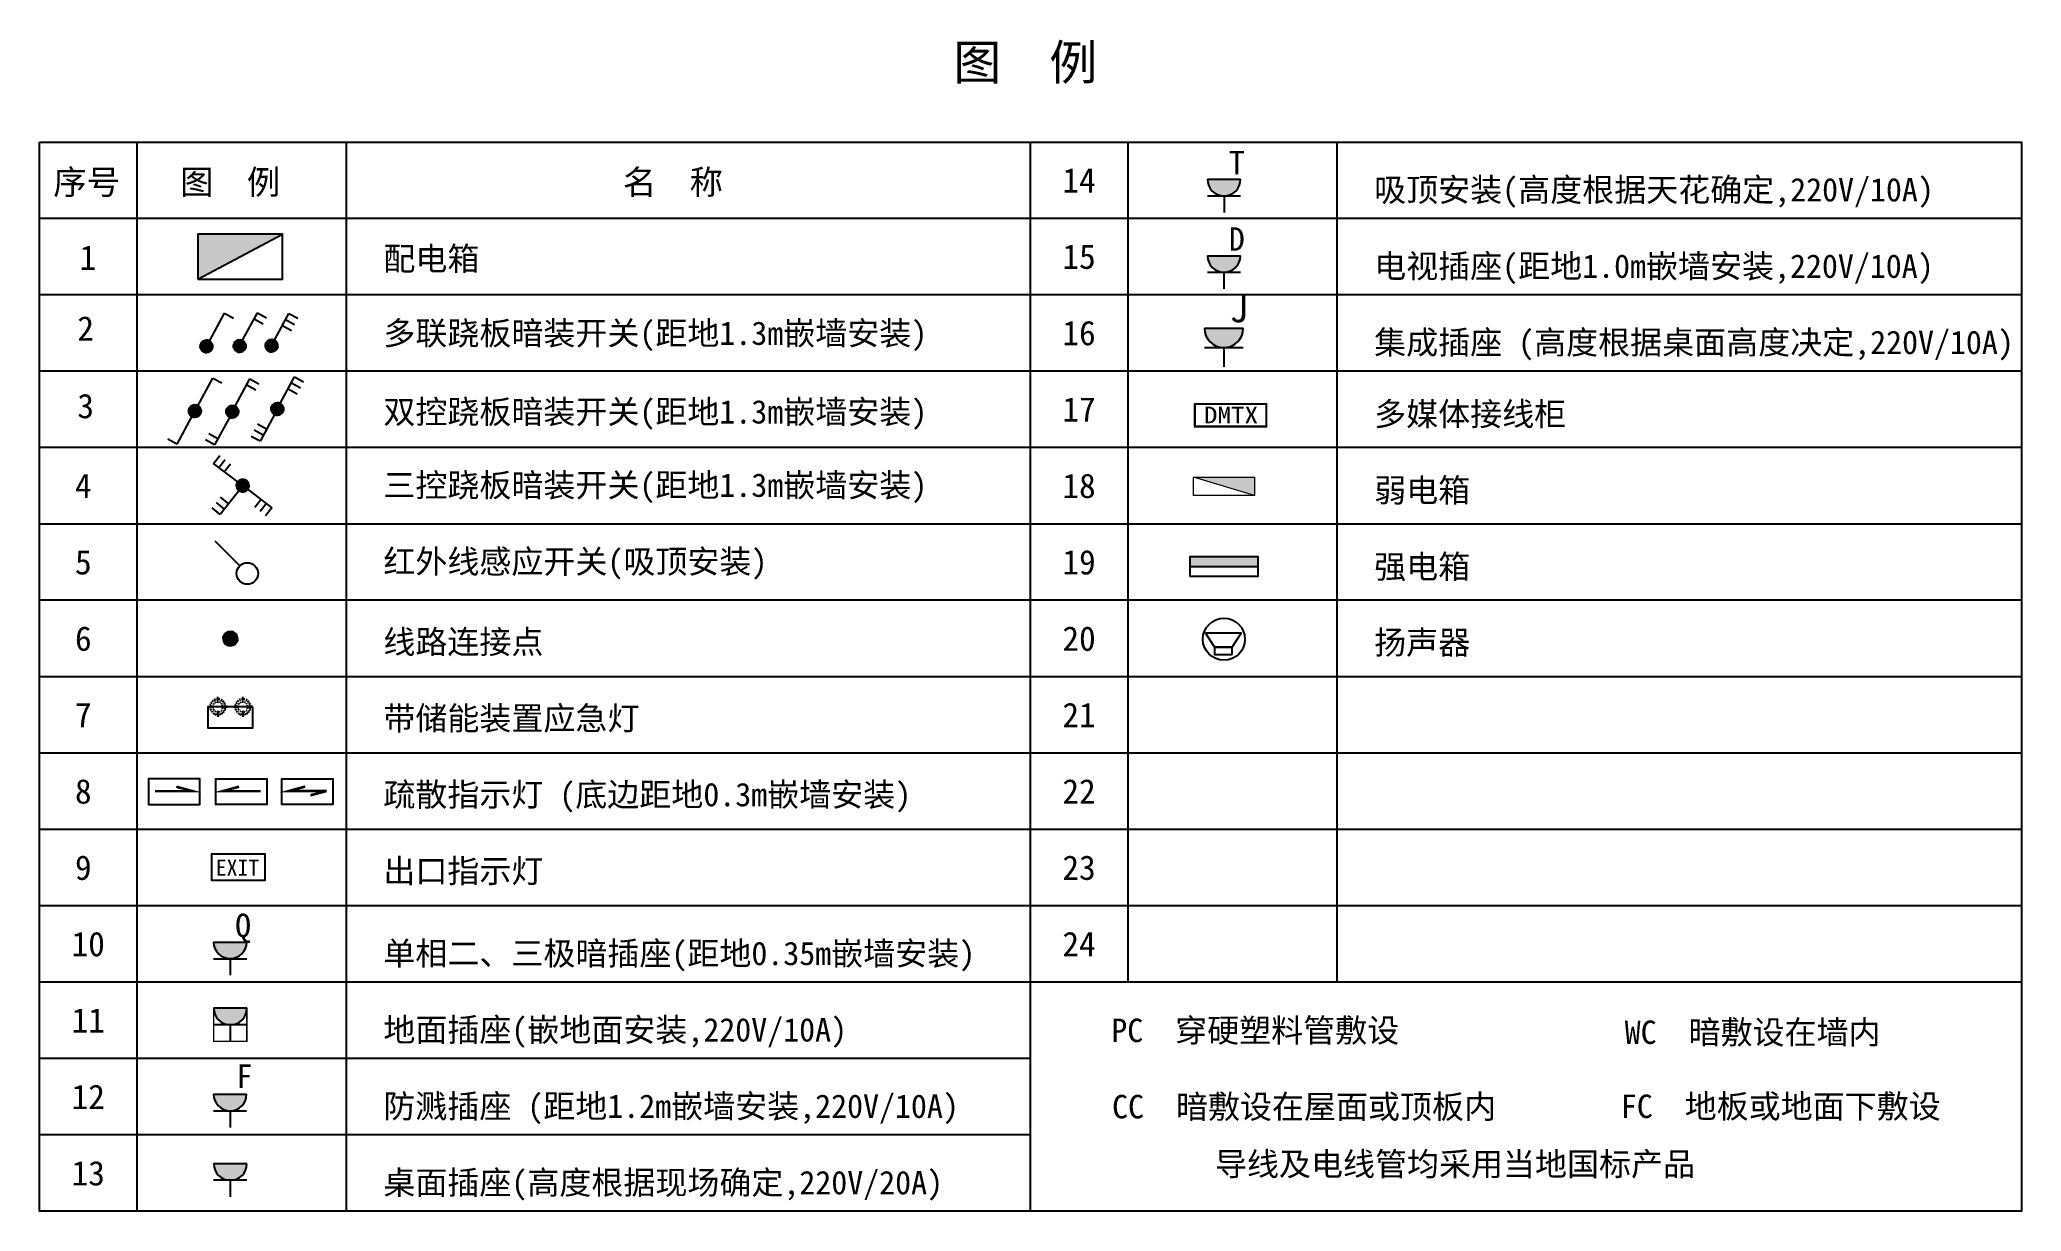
# Model space of a CAD drawing. Header units: millimetres. Extents: x 274 to 444, y 522 to 622.
import ezdxf
from ezdxf.enums import TextEntityAlignment as Align

# ---------------------------------------------------------------- set-up
doc = ezdxf.new("R2010")
doc.units = ezdxf.units.MM
doc.header["$LTSCALE"] = 10
doc.linetypes.add('ACAD_ISO03W100', pattern=[30, 12, -18])
doc.linetypes.add('DASHED2', pattern=[0.375, 0.25, -0.125])
for name, color, linetype in [('-01弱电箱', 22, 'Continuous'), ('-01照明图层', 10, 'Continuous'), ('-02插座图层', 30, 'Continuous'), ('-02照明图层', 10, 'Continuous'), ('-07背景音乐', 10, 'Continuous'), ('-08应急照明', 10, 'Continuous'), ('DAPIN·插座', 2, 'Continuous'), ('IFC-1布局标注及文字', 3, 'Continuous'), ('IFC-插座', 2, 'Continuous'), ('IFC-设备', 1, 'Continuous'), ('SIN·插座', 2, 'Continuous'), ('SIN·设备', 1, 'Continuous'), ('X●02插座回路', 2, 'Continuous')]:
    doc.layers.add(name, color=color, linetype=linetype)
doc.styles.add('_TEL_DIM', font='SIMPLEX', dxfattribs={"width": 0.8, "height": 3.5, "bigfont": 'HZTXT'})
doc.styles.add('B', font='NSimSun.ttf')
doc.styles.add('文字标注', font='simhei.ttf')
doc.styles.add('谢菲', font='SimSun.ttf')

# ---------------------------------------------------------------- blocks, each defined once
blk = doc.blocks.new('A$C37676C69')
at = {"layer": '-02照明图层'}
for p, q in [((63, 65), (222, 224)), ((187, 189), (239, 136)), ((222, 224), (274, 171)), ((-13, 39), (-11, 45)), ((-13, 32), (-13, 39)), ((-13, 39), (31, 39)), ((-13, 32), (-13, 38)), ((-13, 32), (-13, 25)), ((-13, 32), (-13, 25)), ((-13, 25), (-11, 18)), ((-13, 25), (31, 25)), ((-11, 45), (-8, 52)), ((-11, 45), (31, 45)), ((-11, 18), (-8, 11)), ((-11, 18), (31, 18)), ((-8, 52), (-5, 58)), ((-8, 52), (31, 52)), ((-8, 11), (-5, 6)), ((-8, 11), (31, 11)), ((-5, 58), (0, 63)), ((-5, 58), (31, 58)), ((-5, 6), (0, 0)), ((-5, 6), (31, 6)), ((0, 63), (5, 68)), ((0, 63), (31, 63)), ((5, 68), (11, 71)), ((5, 68), (31, 68)), ((11, 71), (18, 74)), ((11, 71), (31, 71)), ((18, 74), (35, 74)), ((51, 71), (31, 71)), ((57, 68), (31, 68)), ((62, 63), (31, 63)), ((67, 58), (31, 58)), ((70, 52), (31, 52)), ((73, 45), (31, 45)), ((75, 39), (31, 39)), ((75, 25), (31, 25)), ((73, 18), (31, 18)), ((70, 11), (31, 11)), ((67, 6), (31, 6)), ((51, 71), (44, 74)), ((57, 68), (51, 71)), ((62, 63), (57, 68)), ((67, 58), (62, 63)), ((67, 6), (62, 0)), ((63, 62), (63, 32)), ((63, 1), (63, 32)), ((70, 52), (67, 58)), ((70, 11), (67, 6)), ((73, 45), (70, 52)), ((73, 18), (70, 11)), ((75, 39), (73, 45)), ((75, 25), (73, 18)), ((75, 32), (75, 39)), ((75, 32), (75, 38)), ((75, 32), (75, 25)), ((75, 32), (75, 25)), ((0, 0), (5, -4)), ((0, 0), (31, 0)), ((5, -4), (11, -8)), ((5, -4), (31, -4)), ((11, -8), (18, -11)), ((11, -8), (31, -8)), ((18, -11), (35, -11)), ((62, 0), (31, 0)), ((57, -4), (31, -4)), ((51, -8), (31, -8)), ((51, -8), (44, -11)), ((57, -4), (51, -8)), ((62, 0), (57, -4))]:
    blk.add_line(p, q, dxfattribs=at)
for start_param, end_param in [(4.712323, 7.853916), (1.57073, 4.712323)]:
    blk.add_ellipse((31, 32), major_axis=(0, 44.3), ratio=1, start_param=start_param, end_param=end_param, dxfattribs=at)
blk.add_point((31, 32), dxfattribs=at)
blk.add_point((31, 32), dxfattribs=at)
blk.add_point((31, 32), dxfattribs=at)
blk.add_point((31, 32), dxfattribs=at)
for points in [[(-13, 39), (-11, 45), (31, 39), (31, 45)], [(-13, 32), (-13, 39), (31, 32), (31, 39)], [(-13, 32), (-13, 25), (31, 32), (31, 25)], [(-13, 25), (-11, 18), (31, 25), (31, 18)], [(-11, 45), (-8, 52), (31, 45), (31, 52)], [(-11, 18), (-8, 11), (31, 18), (31, 11)], [(-8, 52), (-5, 58), (31, 52), (31, 58)], [(-8, 11), (-5, 6), (31, 11), (31, 6)], [(-5, 58), (0, 63), (31, 58), (31, 63)], [(-5, 6), (0, 0), (31, 6), (31, 0)], [(0, 63), (5, 68), (31, 63), (31, 68)], [(5, 68), (11, 71), (31, 68), (31, 71)], [(11, 71), (18, 74), (31, 71), (31, 74)], [(18, 74), (26, 76), (31, 74), (31, 76)], [(44, 74), (36, 76), (31, 74), (31, 76)], [(51, 71), (44, 74), (31, 71), (31, 74)], [(57, 68), (51, 71), (31, 68), (31, 71)], [(62, 63), (57, 68), (31, 63), (31, 68)], [(67, 58), (62, 63), (31, 58), (31, 63)], [(70, 52), (67, 58), (31, 52), (31, 58)], [(73, 45), (70, 52), (31, 45), (31, 52)], [(75, 39), (73, 45), (31, 39), (31, 45)], [(75, 32), (75, 39), (31, 32), (31, 39)], [(75, 32), (75, 25), (31, 32), (31, 25)], [(75, 25), (73, 18), (31, 25), (31, 18)], [(73, 18), (70, 11), (31, 18), (31, 11)], [(70, 11), (67, 6), (31, 11), (31, 6)], [(67, 6), (62, 0), (31, 6), (31, 0)], [(0, 0), (5, -4), (31, 0), (31, -4)], [(5, -4), (11, -8), (31, -4), (31, -8)], [(11, -8), (18, -11), (31, -8), (31, -11)], [(18, -11), (26, -12), (31, -11), (31, -13)], [(62, 0), (57, -4), (31, 0), (31, -4)], [(57, -4), (51, -8), (31, -4), (31, -8)], [(51, -8), (44, -11), (31, -8), (31, -11)], [(44, -11), (36, -12), (31, -11), (31, -13)]]:
    blk.add_solid(points, dxfattribs=at)
blk = doc.blocks.new('A$C1EDD2884')
at = {"layer": '-02照明图层'}
for p, q in [((59, 66), (215, 222)), ((145, 152), (197, 99)), ((180, 187), (232, 134)), ((215, 222), (267, 169)), ((-16, 34), (-15, 41)), ((-16, 34), (-15, 41)), ((-16, 34), (-15, 27)), ((-16, 34), (-15, 27)), ((-15, 41), (-14, 48)), ((-15, 41), (28, 41)), ((-15, 27), (28, 27)), ((-15, 27), (-14, 20)), ((-14, 48), (-11, 54)), ((-14, 48), (28, 48)), ((-14, 20), (28, 20)), ((-14, 20), (-11, 13)), ((-11, 54), (-7, 60)), ((-11, 54), (28, 54)), ((-11, 13), (28, 13)), ((-11, 13), (-7, 8)), ((-7, 60), (-3, 65)), ((-7, 60), (28, 60)), ((-7, 8), (28, 8)), ((-7, 8), (-3, 2)), ((-3, 65), (3, 70)), ((-3, 65), (28, 65)), ((-3, 2), (28, 2)), ((-3, 2), (3, -2)), ((3, 70), (9, 73)), ((3, 70), (28, 70)), ((9, 73), (15, 76)), ((9, 73), (28, 73)), ((15, 76), (33, 76)), ((48, 73), (28, 73)), ((51, 72), (28, 34)), ((54, 70), (28, 70)), ((59, 65), (28, 65)), ((64, 60), (28, 60)), ((68, 54), (28, 54)), ((70, 48), (28, 48)), ((72, 41), (28, 41)), ((72, 27), (28, 27)), ((70, 20), (28, 20)), ((68, 13), (28, 13)), ((64, 8), (28, 8)), ((59, 2), (28, 2)), ((48, 73), (42, 76)), ((54, 70), (48, 73)), ((59, 65), (54, 70)), ((59, 2), (54, -2)), ((64, 60), (59, 65)), ((64, 8), (59, 2)), ((61, 64), (61, 34)), ((61, 4), (61, 34)), ((68, 54), (64, 60)), ((68, 13), (64, 8)), ((70, 48), (68, 54)), ((70, 20), (68, 13)), ((72, 41), (70, 48)), ((72, 27), (70, 20)), ((73, 34), (72, 41)), ((73, 34), (72, 41)), ((73, 34), (72, 27)), ((73, 34), (72, 27)), ((3, -2), (9, -6)), ((3, -2), (28, -2)), ((9, -6), (15, -8)), ((9, -6), (28, -6)), ((15, -8), (33, -8)), ((54, -2), (28, -2)), ((48, -6), (28, -6)), ((48, -6), (42, -8)), ((54, -2), (48, -6))]:
    blk.add_line(p, q, dxfattribs=at)
for start_param, end_param in [(4.712323, 7.853916), (1.57073, 4.712323)]:
    blk.add_ellipse((28, 34), major_axis=(0, 44.3), ratio=1, start_param=start_param, end_param=end_param, dxfattribs=at)
blk.add_point((28, 34), dxfattribs=at)
blk.add_point((28, 34), dxfattribs=at)
blk.add_point((28, 34), dxfattribs=at)
blk.add_point((28, 34), dxfattribs=at)
for points in [[(-16, 34), (-15, 41), (28, 34), (28, 41)], [(-16, 34), (-15, 27), (28, 34), (28, 27)], [(-15, 41), (-14, 48), (28, 41), (28, 48)], [(-15, 27), (-14, 20), (28, 27), (28, 20)], [(-14, 48), (-11, 54), (28, 48), (28, 54)], [(-14, 20), (-11, 13), (28, 20), (28, 13)], [(-11, 54), (-7, 60), (28, 54), (28, 60)], [(-11, 13), (-7, 8), (28, 13), (28, 8)], [(-7, 60), (-3, 65), (28, 60), (28, 65)], [(-7, 8), (-3, 2), (28, 8), (28, 2)], [(-3, 65), (3, 70), (28, 65), (28, 70)], [(-3, 2), (3, -2), (28, 2), (28, -2)], [(3, 70), (9, 73), (28, 70), (28, 73)], [(9, 73), (15, 76), (28, 73), (28, 76)], [(15, 76), (24, 78), (28, 76), (28, 78)], [(42, 76), (33, 78), (28, 76), (28, 78)], [(48, 73), (42, 76), (28, 73), (28, 76)], [(54, 70), (48, 73), (28, 70), (28, 73)], [(59, 65), (54, 70), (28, 65), (28, 70)], [(64, 60), (59, 65), (28, 60), (28, 65)], [(68, 54), (64, 60), (28, 54), (28, 60)], [(70, 48), (68, 54), (28, 48), (28, 54)], [(72, 41), (70, 48), (28, 41), (28, 48)], [(73, 34), (72, 41), (28, 34), (28, 41)], [(73, 34), (72, 27), (28, 34), (28, 27)], [(72, 27), (70, 20), (28, 27), (28, 20)], [(70, 20), (68, 13), (28, 20), (28, 13)], [(68, 13), (64, 8), (28, 13), (28, 8)], [(64, 8), (59, 2), (28, 8), (28, 2)], [(59, 2), (54, -2), (28, 2), (28, -2)], [(3, -2), (9, -6), (28, -2), (28, -6)], [(9, -6), (15, -8), (28, -6), (28, -8)], [(15, -8), (24, -10), (28, -8), (28, -11)], [(54, -2), (48, -6), (28, -2), (28, -6)], [(48, -6), (42, -8), (28, -6), (28, -8)], [(42, -8), (33, -10), (28, -8), (28, -11)]]:
    blk.add_solid(points, dxfattribs=at)
blk = doc.blocks.new('A$C19A923B3')
at = {"layer": '-02照明图层'}
for p, q in [((51, 70), (213, 231)), ((213, 231), (265, 179)), ((-25, 40), (-24, 47)), ((-25, 40), (-24, 47)), ((-25, 40), (-24, 33)), ((-25, 40), (-24, 33)), ((-24, 47), (-22, 53)), ((-24, 47), (20, 47)), ((-24, 33), (20, 33)), ((-24, 33), (-22, 26)), ((-22, 53), (-20, 60)), ((-22, 53), (20, 53)), ((-22, 26), (20, 26)), ((-22, 26), (-20, 19)), ((-20, 60), (-16, 66)), ((-20, 60), (20, 60)), ((-20, 19), (20, 19)), ((-20, 19), (-16, 14)), ((-16, 66), (-11, 71)), ((-16, 66), (20, 66)), ((-16, 14), (20, 14)), ((-16, 14), (-11, 8)), ((-11, 71), (-6, 76)), ((-11, 71), (20, 71)), ((-11, 8), (20, 8)), ((-11, 8), (-6, 4)), ((-6, 76), (0, 79)), ((-6, 76), (20, 76)), ((-6, 4), (20, 4)), ((-6, 4), (0, 0)), ((0, 79), (7, 82)), ((0, 79), (20, 79)), ((0, 0), (20, 0)), ((0, 0), (7, -3)), ((7, 82), (24, 82)), ((40, 79), (20, 79)), ((42, 78), (20, 40)), ((46, 76), (20, 76)), ((51, 71), (20, 71)), ((56, 66), (20, 66)), ((59, 60), (20, 60)), ((62, 53), (20, 53)), ((63, 47), (20, 47)), ((63, 33), (20, 33)), ((62, 26), (20, 26)), ((59, 19), (20, 19)), ((56, 14), (20, 14)), ((51, 8), (20, 8)), ((46, 4), (20, 4)), ((40, 0), (20, 0)), ((40, 79), (33, 82)), ((40, 0), (33, -3)), ((46, 76), (40, 79)), ((46, 4), (40, 0)), ((51, 71), (46, 76)), ((51, 8), (46, 4)), ((56, 66), (51, 71)), ((56, 14), (51, 8)), ((52, 70), (52, 40)), ((52, 9), (52, 40)), ((59, 60), (56, 66)), ((59, 19), (56, 14)), ((62, 53), (59, 60)), ((62, 26), (59, 19)), ((63, 47), (62, 53)), ((63, 33), (62, 26)), ((64, 40), (63, 47)), ((64, 40), (63, 47)), ((64, 40), (63, 33)), ((64, 40), (63, 33)), ((7, -3), (24, -3))]:
    blk.add_line(p, q, dxfattribs=at)
for start_param, end_param in [(4.712323, 7.853916), (1.57073, 4.712323)]:
    blk.add_ellipse((20, 40), major_axis=(0, 44.3), ratio=1, start_param=start_param, end_param=end_param, dxfattribs=at)
blk.add_point((20, 40), dxfattribs=at)
blk.add_point((20, 40), dxfattribs=at)
blk.add_point((20, 40), dxfattribs=at)
blk.add_point((20, 40), dxfattribs=at)
for points in [[(-25, 40), (-24, 47), (20, 40), (20, 47)], [(-25, 40), (-24, 33), (20, 40), (20, 33)], [(-24, 47), (-22, 53), (20, 47), (20, 53)], [(-24, 33), (-22, 26), (20, 33), (20, 26)], [(-22, 53), (-20, 60), (20, 53), (20, 60)], [(-22, 26), (-20, 19), (20, 26), (20, 19)], [(-20, 60), (-16, 66), (20, 60), (20, 66)], [(-20, 19), (-16, 14), (20, 19), (20, 14)], [(-16, 66), (-11, 71), (20, 66), (20, 71)], [(-16, 14), (-11, 8), (20, 14), (20, 8)], [(-11, 71), (-6, 76), (20, 71), (20, 76)], [(-11, 8), (-6, 4), (20, 8), (20, 4)], [(-6, 76), (0, 79), (20, 76), (20, 79)], [(-6, 4), (0, 0), (20, 4), (20, 0)], [(0, 79), (7, 82), (20, 79), (20, 82)], [(0, 0), (7, -3), (20, 0), (20, -3)], [(7, 82), (15, 84), (20, 82), (20, 84)], [(33, 82), (25, 84), (20, 82), (20, 84)], [(40, 79), (33, 82), (20, 79), (20, 82)], [(46, 76), (40, 79), (20, 76), (20, 79)], [(51, 71), (46, 76), (20, 71), (20, 76)], [(56, 66), (51, 71), (20, 66), (20, 71)], [(59, 60), (56, 66), (20, 60), (20, 66)], [(62, 53), (59, 60), (20, 53), (20, 60)], [(63, 47), (62, 53), (20, 47), (20, 53)], [(64, 40), (63, 47), (20, 40), (20, 47)], [(64, 40), (63, 33), (20, 40), (20, 33)], [(63, 33), (62, 26), (20, 33), (20, 26)], [(62, 26), (59, 19), (20, 26), (20, 19)], [(59, 19), (56, 14), (20, 19), (20, 14)], [(56, 14), (51, 8), (20, 14), (20, 8)], [(51, 8), (46, 4), (20, 8), (20, 4)], [(46, 4), (40, 0), (20, 4), (20, 0)], [(40, 0), (33, -3), (20, 0), (20, -3)], [(7, -3), (15, -4), (20, -3), (20, -5)], [(33, -3), (25, -4), (20, -3), (20, -5)]]:
    blk.add_solid(points, dxfattribs=at)
blk = doc.blocks.new('ljd')
at = {"layer": '-01照明图层'}
for p, q in [((-31.3, 0), (-30.9, 5)), ((-31.3, 0), (-30.9, 4.9)), ((-31.3, 0), (-30.9, -5)), ((-31.3, 0), (-30.9, -4.9)), ((-30.9, 5), (-29.8, 9.7)), ((-30.9, 5), (0, 5)), ((-29.8, 9.7), (-27.8, 14.4)), ((-29.8, 9.7), (0, 9.7)), ((-27.8, 14.4), (-25.4, 18.4)), ((-27.8, 14.4), (0, 14.4)), ((-25.4, 18.4), (-21.9, 22.3)), ((-25.4, 18.4), (0, 18.4)), ((-21.9, 22.3), (-18.2, 25.4)), ((-21.9, 22.3), (0, 22.3)), ((-18.2, 25.4), (-14, 28)), ((-18.2, 25.4), (0, 25.4)), ((-14, 28), (-9.3, 29.9)), ((-14, 28), (0, 28)), ((-9.3, 29.9), (3.1, 29.9)), ((14, 28), (0, 28)), ((15.8, 27.3), (0, 0)), ((18.2, 25.4), (0, 25.4)), ((21.9, 22.3), (0, 22.3)), ((25.4, 18.4), (0, 18.4)), ((27.8, 14.4), (0, 14.4)), ((29.8, 9.7), (0, 9.7)), ((30.9, 5), (0, 5)), ((14, 28), (9.3, 29.9)), ((18.2, 25.4), (14, 28)), ((21.9, 22.3), (18.2, 25.4)), ((25.4, 18.4), (21.9, 22.3)), ((22.9, 21.3), (22.9, 0)), ((22.9, -21.3), (22.9, 0)), ((27.8, 14.4), (25.4, 18.4)), ((29.8, 9.7), (27.8, 14.4)), ((30.9, 5), (29.8, 9.7)), ((31.3, 0), (30.9, 5)), ((31.3, 0), (30.9, 4.9)), ((31.3, 0), (30.9, -4.9)), ((31.3, 0), (30.9, -5)), ((-30.9, -5), (0, -5)), ((-30.9, -5), (-29.8, -9.7)), ((-29.8, -9.7), (0, -9.7)), ((-29.8, -9.7), (-27.8, -14.4)), ((-27.8, -14.4), (0, -14.4)), ((-27.8, -14.4), (-25.4, -18.4)), ((-25.4, -18.4), (0, -18.4)), ((-25.4, -18.4), (-21.9, -22.3)), ((-21.9, -22.3), (0, -22.3)), ((-21.9, -22.3), (-18.2, -25.4)), ((-18.2, -25.4), (0, -25.4)), ((-18.2, -25.4), (-14, -28)), ((-14, -28), (0, -28)), ((-14, -28), (-9.3, -29.9)), ((-9.3, -29.9), (3.1, -29.9)), ((30.9, -5), (0, -5)), ((29.8, -9.7), (0, -9.7)), ((27.8, -14.4), (0, -14.4)), ((25.4, -18.4), (0, -18.4)), ((21.9, -22.3), (0, -22.3)), ((18.2, -25.4), (0, -25.4)), ((14, -28), (0, -28)), ((14, -28), (9.3, -29.9)), ((18.2, -25.4), (14, -28)), ((21.9, -22.3), (18.2, -25.4)), ((25.4, -18.4), (21.9, -22.3)), ((27.8, -14.4), (25.4, -18.4)), ((29.8, -9.7), (27.8, -14.4)), ((30.9, -5), (29.8, -9.7))]:
    blk.add_line(p, q, dxfattribs=at)
for start, end in [(0, 180), (180, 0)]:
    blk.add_arc((0, 0), 31.3, start, end, dxfattribs=at)
blk.add_point((0, 0), dxfattribs=at)
blk.add_point((0, 0), dxfattribs=at)
blk.add_point((0, 0), dxfattribs=at)
blk.add_point((0, 0), dxfattribs=at)
for points in [[(-31.3, 0), (-30.9, 5), (0, 0), (0, 5)], [(-31.3, 0), (-30.9, -5), (0, 0), (0, -5)], [(-30.9, 5), (-29.8, 9.7), (0, 5), (0, 9.7)], [(-29.8, 9.7), (-27.8, 14.4), (0, 9.7), (0, 14.4)], [(-27.8, 14.4), (-25.4, 18.4), (0, 14.4), (0, 18.4)], [(-25.4, 18.4), (-21.9, 22.3), (0, 18.4), (0, 22.3)], [(-21.9, 22.3), (-18.2, 25.4), (0, 22.3), (0, 25.4)], [(-18.2, 25.4), (-14, 28), (0, 25.4), (0, 28)], [(-14, 28), (-9.3, 29.9), (0, 28), (0, 29.9)], [(-9.3, 29.9), (-3.4, 31.2), (0, 29.9), (0, 31.3)], [(9.3, 29.9), (3.4, 31.2), (0, 29.9), (0, 31.3)], [(14, 28), (9.3, 29.9), (0, 28), (0, 29.9)], [(18.2, 25.4), (14, 28), (0, 25.4), (0, 28)], [(21.9, 22.3), (18.2, 25.4), (0, 22.3), (0, 25.4)], [(25.4, 18.4), (21.9, 22.3), (0, 18.4), (0, 22.3)], [(27.8, 14.4), (25.4, 18.4), (0, 14.4), (0, 18.4)], [(29.8, 9.7), (27.8, 14.4), (0, 9.7), (0, 14.4)], [(30.9, 5), (29.8, 9.7), (0, 5), (0, 9.7)], [(31.3, 0), (30.9, 5), (0, 0), (0, 5)], [(31.3, 0), (30.9, -5), (0, 0), (0, -5)], [(-30.9, -5), (-29.8, -9.7), (0, -5), (0, -9.7)], [(-29.8, -9.7), (-27.8, -14.4), (0, -9.7), (0, -14.4)], [(-27.8, -14.4), (-25.4, -18.4), (0, -14.4), (0, -18.4)], [(-25.4, -18.4), (-21.9, -22.3), (0, -18.4), (0, -22.3)], [(-21.9, -22.3), (-18.2, -25.4), (0, -22.3), (0, -25.4)], [(-18.2, -25.4), (-14, -28), (0, -25.4), (0, -28)], [(-14, -28), (-9.3, -29.9), (0, -28), (0, -29.9)], [(-9.3, -29.9), (-3.4, -31.2), (0, -29.9), (0, -31.3)], [(30.9, -5), (29.8, -9.7), (0, -5), (0, -9.7)], [(29.8, -9.7), (27.8, -14.4), (0, -9.7), (0, -14.4)], [(27.8, -14.4), (25.4, -18.4), (0, -14.4), (0, -18.4)], [(25.4, -18.4), (21.9, -22.3), (0, -18.4), (0, -22.3)], [(21.9, -22.3), (18.2, -25.4), (0, -22.3), (0, -25.4)], [(18.2, -25.4), (14, -28), (0, -25.4), (0, -28)], [(14, -28), (9.3, -29.9), (0, -28), (0, -29.9)], [(9.3, -29.9), (3.4, -31.2), (0, -29.9), (0, -31.3)]]:
    blk.add_solid(points, dxfattribs=at)
blk = doc.blocks.new('A$C437E55B1')
at = {"layer": '-02照明图层', "xscale": 0.0125016959582928, "yscale": 0.0125016959582928, "zscale": 0.0125016959582928}
for p, rotation in [((1.35, 2.11), 16.55275749320981), ((1.54, 3.2), 196.5527574932098)]:
    blk.add_blockref('A$C19A923B3', p, dxfattribs=dict(at, rotation=rotation))
blk = doc.blocks.new('A$C43412108')
at = {"layer": '-02照明图层', "xscale": 0.0125016959582928, "yscale": 0.0125016959582928, "zscale": 0.0125016959582928}
for p, rotation in [((1.18, 2.2), 16.55275749320981), ((1.7, 3.18), 196.5527574932098)]:
    blk.add_blockref('A$C37676C69', p, dxfattribs=dict(at, rotation=rotation))
blk = doc.blocks.new('A$C1B7B1B3C')
at = {"layer": '-02照明图层', "xscale": 0.0125016959582928, "yscale": 0.0125016959582928, "zscale": 0.0125016959582928}
for p, rotation in [((1.36, 2.43), 16.55275749320981), ((1.8, 3.44), 196.5527574932098)]:
    blk.add_blockref('A$C1EDD2884', p, dxfattribs=dict(at, rotation=rotation))
blk = doc.blocks.new('A$C0F5E56B6')
at = {"layer": '-01照明图层', "xscale": 0.0125016959602303, "yscale": 0.0125016959602303, "zscale": 0.0125016959602303, "rotation": 186.6869287376677}
blk.add_blockref('A$C1EDD2884', (2.36, 3.09), dxfattribs=at)
at = {"layer": '-02插座图层', "rotation": 261.0544689516979}
blk.add_blockref('A$C1B7B1B3C', (-0.6, 4.64), dxfattribs=at)
blk = doc.blocks.new('X1')
at = {"layer": '-08应急照明', "linetype": 'Continuous', "const_width": 30}
blk.add_lwpolyline([(-517.669, -17.669), (-517.669, 482.331), (482.331, 482.331), (482.331, -17.669)], close=True, dxfattribs=at)
at = {"layer": '-08应急照明'}
blk.add_lwpolyline([(-517.669, 482.331), (482.331, 482.331), (482.331, -17.669), (-517.669, -17.669)], close=True, dxfattribs=at)
blk = doc.blocks.new('GB1')
at = {"layer": '-07背景音乐', "color": 251}
for points in [[(1263.12, -297.38), (1263.59, -296.63), (1261.7, -296.63), (1262.18, -297.38)], [(1263.12, -297.76), (1263.12, -297.38), (1262.18, -297.38), (1262.18, -297.76)]]:
    blk.add_lwpolyline(points, close=True, dxfattribs=at)
at = {"layer": '-07背景音乐', "color": 47}
blk.add_circle((1262.68, -296.95), 1.12, dxfattribs=at)
blk = doc.blocks.new('A$C5BAA2947')
at = {"layer": '-01弱电箱', "const_width": 0.2}
blk.add_lwpolyline([(-2.96, 0), (4.79, 0), (4.79, 2.49), (-2.96, 2.49)], close=True, dxfattribs=at)
at = {"layer": '-01弱电箱'}
blk.add_lwpolyline([(-2.96, 2.49), (4.79, 2.49), (4.79, 0), (-2.96, 0)], close=True, dxfattribs=at)
at = {"layer": '-01弱电箱', "color": 50, "style": '文字标注', "width": 1.2}
blk.add_text('DMTX', height=1.8, dxfattribs=at).set_placement((-1.98, 0.37))
blk = doc.blocks.new('$equip_U$00000326(USER-100F3E7802)')
blk.add_line((0.147, 0.356), (0.625, 0.833))
blk.add_circle((0, 0.208), 0.208)
at = {"color": 7, "style": '_TEL_DIM', "flags": 1}
blk.add_attdef('A', text='', height=0.00002, dxfattribs=at).set_placement((0, 0), align=Align.MIDDLE_CENTER)
blk = doc.blocks.new('A$C0EE1748B')
at = {"layer": 'X●02插座回路', "linetype": 'Continuous'}
blk.add_hatch(color=41, dxfattribs=at).paths.add_polyline_path([(1.77, 1.77, -1), (0, 1.77)])
at = {"layer": 'X●02插座回路', "color": 41, "linetype": 'Continuous'}
for p, q in [((1.77, 1.77, -280.17), (0, 1.77, -280.17)), ((1.77, 0.89, -280.17), (0, 0.89, -280.17)), ((0.89, 0.89, -280.17), (0.89, 0, -280.17))]:
    blk.add_line(p, q, dxfattribs=at)
blk.add_arc((0.89, 1.77, -280.17), 0.886, 180, 0, dxfattribs=at)
blk = doc.blocks.new('A$C1AF007FA')
at = {"layer": 'DAPIN·插座', "linetype": 'Continuous'}
blk.add_hatch(color=41, dxfattribs=at).paths.add_polyline_path([(0, 1.77, 1), (1.77, 1.77)])
at = {"layer": 'DAPIN·插座', "color": 41, "linetype": 'Continuous'}
for p, q in [((0, 1.77, -280.17), (1.77, 1.77, -280.17)), ((0, 0.89, -280.17), (1.77, 0.89, -280.17)), ((0.89, 0.89, -280.17), (0.89, 0, -280.17))]:
    blk.add_line(p, q, dxfattribs=at)
blk.add_arc((0.89, 1.77, -280.17), 0.886, 180, 0, dxfattribs=at)
at = {"layer": 'DAPIN·插座', "color": 41, "linetype": 'ByBlock', "insert": (2, 3.29, -273.97), "char_height": 1.25, "width": 8.0429, "attachment_point": 3, "style": '谢菲'}
blk.add_mtext('T', dxfattribs=at)
blk = doc.blocks.new('A$C422D21B4')
at = {"layer": 'SIN·插座', "linetype": 'Continuous'}
blk.add_hatch(color=41, dxfattribs=at).paths.add_polyline_path([(0, 213, 1), (213, 213)])
at = {"layer": 'SIN·插座', "color": 41, "linetype": 'Continuous'}
for p, q in [((0, 213, -33621), (213, 213, -33621)), ((0, 106, -33621), (213, 106, -33621)), ((106, 106, -33621), (106, 0, -33621))]:
    blk.add_line(p, q, dxfattribs=at)
blk.add_arc((106, 213, -33621), 106, 180, 0, dxfattribs=at)
at = {"layer": 'SIN·插座', "color": 41, "linetype": 'ByBlock', "insert": (240, 395, -32877), "char_height": 150, "width": 965.15, "attachment_point": 3, "style": '谢菲'}
blk.add_mtext('Q', dxfattribs=at)
blk = doc.blocks.new('c ngf')
at = {"layer": 'X●02插座回路', "const_width": 10, "elevation": -32877}
blk.add_lwpolyline([(238109, 346385), (238322, 346385), (238322, 346597), (238109, 346597)], close=True, dxfattribs=at)
at = {"layer": 'X●02插座回路', "xscale": 120, "yscale": 120, "zscale": 120}
blk.add_blockref('A$C0EE1748B', (238109, 346385), dxfattribs=at)
blk = doc.blocks.new('srgsererh')
at = {"layer": 'SIN·设备', "ltscale": 500}
blk.add_hatch(color=1, dxfattribs=at).paths.add_polyline_path([(213331, 453996), (213331, 453896), (214031, 453896), (214031, 453996)])
at = {"layer": 'SIN·设备'}
blk.add_line((213331, 453896), (214031, 453896), dxfattribs=at)
at = {"layer": 'SIN·设备', "color": 1, "ltscale": 500}
blk.add_lwpolyline([(213331, 453796), (214031, 453796), (214031, 453996), (213331, 453996)], close=True, dxfattribs=at)
blk = doc.blocks.new('A$C47EA44C2')
at = {"layer": 'SIN·设备', "lineweight": 15, "ltscale": 500}
blk.add_hatch(color=256, dxfattribs=at).paths.add_polyline_path([(0, 150), (500, 0), (500, 150)])
blk.add_line((500, 0), (0, 150), dxfattribs=at)
blk.add_lwpolyline([(500, 150), (500, 0), (0, 0), (0, 150)], close=True, dxfattribs=at)
blk = doc.blocks.new('筒灯')
at = {"layer": 'SIN·设备', "color": 2, "ltscale": 10}
for p, q in [((0, 0.39), (0, 0.95)), ((0.39, 0), (0.95, 0)), ((-0.39, 0), (-0.95, 0)), ((0, -0.39), (0, -0.95))]:
    blk.add_line(p, q, dxfattribs=at)
at = {"layer": 'SIN·设备', "color": 2, "linetype": 'DASHED2', "ltscale": 0.03}
for radius in [0.75, 0.703, 0.479]:
    blk.add_circle((0, 0), radius, dxfattribs=at)
blk = doc.blocks.new('A$C4ED03984')
at = {"layer": 'SIN·设备', "color": 2}
blk.add_lwpolyline([(4.78, 2.21), (0, 2.21), (0, 0), (4.78, 0)], close=True, dxfattribs=at)
at = {"layer": 'SIN·设备', "color": 2, "extrusion": (0, 0, -1), "xscale": 1.117873439175931, "yscale": 1.117873439175931, "zscale": -1.117873439175931}
for p in [(-1.06, 2.21), (-3.72, 2.21)]:
    blk.add_blockref('筒灯', p, dxfattribs=at)

msp = doc.modelspace()

# ---------------------------------------------------------------- hatches: boundary and pattern name
at = {"layer": 'IFC-1布局标注及文字'}
msp.add_hatch(color=8, dxfattribs=at).paths.add_polyline_path([(288, 605.49), (288, 601.64), (295.26, 605.49)])
at = {"layer": 'IFC-1布局标注及文字', "linetype": 'Continuous'}
for points in [[(374.3, 597.44, 1), (377.63, 597.44)], [(289.34, 531.76, 1), (292.18, 531.76)]]:
    msp.add_hatch(color=8, dxfattribs=at).paths.add_polyline_path(points)
at = {"layer": 'IFC-插座', "linetype": 'Continuous'}
msp.add_hatch(color=41, dxfattribs=at).paths.add_polyline_path([(374.55, 603.65, 1), (377.39, 603.65)])

# ---------------------------------------------------------------- linework, layer by layer
at = {"layer": 'IFC-1布局标注及文字', "color": 8}
for p, q in [((282.77, 613.39), (282.77, 521.71)), ((300.71, 613.39), (300.71, 521.71)), ((359.38, 521.71), (359.38, 613.39)), ((367.73, 613.39), (367.73, 541.35)), ((385.66, 613.39), (385.66, 541.35)), ((359.38, 606.84), (274.43, 606.84)), ((359.38, 606.84), (274.43, 606.84)), ((444.34, 606.84), (359.38, 606.84)), ((359.38, 600.29), (274.43, 600.29)), ((444.34, 600.29), (359.38, 600.29)), ((359.38, 593.74), (274.43, 593.74)), ((444.34, 593.74), (359.38, 593.74)), ((359.38, 587.19), (274.43, 587.19)), ((444.34, 587.19), (359.38, 587.19)), ((359.38, 580.64), (274.43, 580.64)), ((444.34, 580.64), (359.38, 580.64)), ((359.38, 574.1), (274.43, 574.1)), ((444.34, 574.1), (359.38, 574.1)), ((359.38, 567.55), (274.43, 567.55)), ((359.38, 567.55), (274.43, 567.55)), ((444.34, 567.55), (359.38, 567.55)), ((359.38, 561), (274.43, 561)), ((444.34, 561), (359.38, 561)), ((359.38, 554.45), (274.43, 554.45)), ((444.34, 554.45), (359.38, 554.45)), ((359.38, 547.9), (274.43, 547.9)), ((444.34, 547.9), (359.38, 547.9)), ((359.38, 541.35), (274.43, 541.35)), ((444.34, 541.35), (359.38, 541.35)), ((359.38, 534.8), (274.43, 534.8)), ((359.38, 528.26), (274.43, 528.26))]:
    msp.add_line(p, q, dxfattribs=at)
at = {"layer": 'IFC-1布局标注及文字', "color": 8, "linetype": 'Continuous'}
for p, q in [((374.3, 597.44, -19.43), (377.63, 597.44, -19.43)), ((374.3, 595.77, -19.43), (377.63, 595.77, -19.43)), ((375.96, 595.77, -19.43), (375.96, 594.11, -19.43)), ((289.34, 531.76, -9.95), (292.18, 531.76, -9.95)), ((289.34, 530.33, -9.95), (292.18, 530.33, -9.95)), ((290.76, 530.33, -9.95), (290.76, 528.91, -9.95))]:
    msp.add_line(p, q, dxfattribs=at)
at = {"layer": 'IFC-1布局标注及文字', "color": 8}
for points in [[(274.43, 613.39), (444.34, 613.39), (444.34, 521.71), (274.43, 521.71), (274.43, 613.39)], [(288, 601.64), (295.26, 605.49)]]:
    msp.add_lwpolyline(points, dxfattribs=at)
msp.add_lwpolyline([(288, 601.64), (295.26, 601.64), (295.26, 605.49), (288, 605.49)], close=True, dxfattribs=at)
at = {"layer": 'IFC-1布局标注及文字', "color": 8, "const_width": 0.219}
for points in [[(284.31, 557.74), (287.53, 557.74), (286.15, 558.12)], [(293.37, 557.74), (290.14, 557.74), (291.53, 558.12)], [(299.04, 557.75), (295.81, 557.75), (297.19, 558.13)], [(299.04, 557.75), (297.65, 557.38)]]:
    msp.add_lwpolyline(points, dxfattribs=at)
at = {"layer": 'IFC-1布局标注及文字', "color": 8, "linetype": 'Continuous'}
for centre, radius in [((375.96, 597.44, -19.43), 1.67), ((290.76, 531.76, -9.95), 1.42)]:
    msp.add_arc(centre, radius, 180, 0, dxfattribs=at)
at = {"layer": 'IFC-插座', "color": 41, "linetype": 'Continuous'}
for p, q in [((374.55, 603.65, -9.95), (377.39, 603.65, -9.95)), ((374.55, 602.23, -9.95), (377.39, 602.23, -9.95)), ((375.97, 602.23, -9.95), (375.97, 600.81, -9.95))]:
    msp.add_line(p, q, dxfattribs=at)
msp.add_arc((375.97, 603.65, -9.95), 1.42, 180, 0, dxfattribs=at)

# ---------------------------------------------------------------- block references
at = {"layer": 'IFC-1布局标注及文字', "color": 8}
for name, p, xscale, yscale, zscale in [('A$C1AF007FA', (374.55, 607.36, 439.47), 1.60408966926281, 1.60408966926281, 1.60408966926281), ('A$C437E55B1', (286.37, 587.81), 0.9484439899242899, 0.9484439899242899, 0.9484439899242899), ('A$C43412108', (289.58, 587.72), 0.9484439899242899, 0.9484439899242899, 0.9484439899242899), ('A$C1B7B1B3C', (293.31, 587.72), 0.9484439899242899, 0.9484439899242899, 0.9484439899242899), ('A$C5BAA2947', (375.82, 588.99), 0.7886455479837308, 0.7886455479837308, 0.7886455479837308), ('A$C0F5E56B6', (289.89, 581.45), 0.9484439899242899, 0.9484439899242899, 0.9484439899242899), ('ljd', (290.78, 570.82), 0.01976193066132511, 0.01976193066132511, 0.01976193066132511), ('GB1', (-1656.29, 1048.7), 1.609480710168606, 1.609480710168606, 1.609480710168606), ('X1', (291.55, 550.17), 0.004564764011710557, 0.004564764011710557, 0.004564764011710557), ('A$C422D21B4', (289.35, 541.95, 439.47), 0.01336741391052341, 0.01336741391052341, 0.01336741391052341), ('c ngf', (-2893.55, -4093.99, 439.47), 0.01336741391052341, 0.01336741391052341, 0.01336741391052341), ('A$C0EE1748B', (289.35, 522.95, 439.47), 1.60408966926281, 1.60408966926281, 1.60408966926281)]:
    msp.add_blockref(name, p, dxfattribs=dict(at, xscale=xscale, yscale=yscale, zscale=zscale))
for name, p, xscale, yscale, zscale, rotation in [('A$C19A923B3', (288.64, 595.36), 0.01185715839402343, 0.01185715839402343, 0.01185715839402343, 16.6882689857868), ('A$C37676C69', (291.34, 595.44), 0.01185715839402343, 0.01185715839402343, 0.01185715839402343, 16.6882689857868), ('A$C1EDD2884', (294.11, 595.45), 0.01185715839402343, 0.01185715839402343, 0.01185715839402343, 16.6882689857868), ('$equip_U$00000326(USER-100F3E7802)', (293.16, 576.4), 4.430888954729426, 4.430888954729426, 4.430888954729426, 90), ('X1', (286.04, 558.71), -0.00438217345145062, 0.00438217342711023, 0.00438217344477746, 180), ('X1', (291.64, 558.71), 0.00438217345145062, 0.00438217345145062, 0.00438217345145062, 180), ('X1', (297.31, 558.72), 0.00438217345145062, 0.00438217345145062, 0.00438217345145062, 180)]:
    msp.add_blockref(name, p, dxfattribs=dict(at, xscale=xscale, yscale=yscale, zscale=zscale, rotation=rotation))
at = {"layer": 'IFC-1布局标注及文字', "color": 8, "lineweight": 15, "ltscale": 500}
for name, p, xscale, yscale, zscale in [('A$C47EA44C2', (373.36, 583.09), 0.01044329211972403, 0.01044329211972403, 0.01044329211972403), ('srgsererh', (-1409.26, -3215.13), 0.008354633695779181, 0.008354633695779181, 0.008354633695779181)]:
    msp.add_blockref(name, p, dxfattribs=dict(at, xscale=xscale, yscale=yscale, zscale=zscale))
at = {"layer": 'IFC-设备', "color": 5, "linetype": 'ACAD_ISO03W100', "ltscale": 100.1, "xscale": 0.8069729302194308, "yscale": 0.8069729302194308, "zscale": 0.8069729302194308}
msp.add_blockref('A$C4ED03984', (288.85, 563.18), dxfattribs=at)

# ---------------------------------------------------------------- texts
at = {"layer": 'IFC-1布局标注及文字', "color": 8}
for s, height, style, p in [('图  例', 3.018, 'B', (352.77, 618.72)), ('序号', 2.099, '文字标注', (275.6, 608.91)), ('图  例', 2.099, '文字标注', (286.48, 608.91)), ('名  称', 2.099, '文字标注', (324.44, 608.91)), ('14', 2.099, '文字标注', (362.12, 609.06)), ('吸顶安装(高度根据天花确定,220V/10A)', 2.0119, '文字标注', (388.85, 608.3)), ('1', 2.1, '文字标注', (277.85, 602.43)), ('配电箱', 2.012, '文字标注', (303.9, 602.39)), ('15', 2.099, '文字标注', (362.12, 602.52)), ('电视插座(距地1.0m嵌墙安装,220V/10A)', 2.0119, '文字标注', (388.85, 601.75)), ('2', 2.1, '文字标注', (277.66, 596.36)), ('多联跷板暗装开关(距地1.3m嵌墙安装)', 2.0119, '文字标注', (303.9, 596)), ('16', 2.099, '文字标注', (362.12, 595.97)), ('集成插座 (高度根据桌面高度决定,220V/10A)', 2.0119, '文字标注', (388.85, 595.21)), ('3', 2.1, '文字标注', (277.66, 589.71)), ('双控跷板暗装开关(距地1.3m嵌墙安装)', 2.0119, '文字标注', (303.9, 589.26)), ('17', 2.099, '文字标注', (362.12, 589.42)), ('多媒体接线柜', 2.012, '文字标注', (388.85, 589.07)), ('4', 2.1, '文字标注', (277.46, 582.87)), ('三控跷板暗装开关(距地1.3m嵌墙安装)', 2.0119, '文字标注', (303.9, 582.97)), ('18', 2.099, '文字标注', (362.12, 582.87)), ('弱电箱', 2.012, '文字标注', (388.85, 582.53)), ('5', 2.1, '文字标注', (277.46, 576.32)), ('红外线感应开关(吸顶安装)', 2.0119, '文字标注', (303.9, 576.42)), ('19', 2.099, '文字标注', (362.12, 576.32)), ('强电箱', 2.012, '文字标注', (388.85, 575.98)), ('6', 2.1, '文字标注', (277.46, 569.77)), ('线路连接点', 2.012, '文字标注', (303.9, 569.53)), ('20', 2.099, '文字标注', (362.12, 569.77)), ('扬声器', 2.012, '文字标注', (388.85, 569.48)), ('7', 2.1, '文字标注', (277.46, 563.22)), ('带储能装置应急灯', 2.012, '文字标注', (303.9, 562.98)), ('21', 2.099, '文字标注', (362.12, 563.22)), ('8', 2.1, '文字标注', (277.46, 556.67)), ('疏散指示灯 (底边距地0.3m嵌墙安装)', 2.0119, '文字标注', (303.9, 556.44)), ('22', 2.099, '文字标注', (362.12, 556.67)), ('9', 2.1, '文字标注', (277.46, 550.13)), ('EXIT', 1.369, '文字标注', (289.53, 550.5)), ('出口指示灯', 2.012, '文字标注', (303.9, 549.89)), ('23', 2.099, '文字标注', (362.12, 550.13)), ('10', 2.099, '文字标注', (277.17, 543.58)), ('24', 2.099, '文字标注', (362.12, 543.58)), ('单相二、三极暗插座(距地0.35m嵌墙安装)', 2.0119, '文字标注', (303.9, 542.82)), ('11', 2.099, '文字标注', (277.17, 537.03)), ('地面插座(嵌地面安装,220V/10A)', 2.0119, '文字标注', (303.9, 536.27)), ('PC  穿硬塑料管敷设 ', 2.0119, '文字标注', (366.31, 536.22)), ('WC  暗敷设在墙内 ', 2.0119, '文字标注', (410.33, 536.06)), ('12', 2.099, '文字标注', (277.17, 530.48)), ('防溅插座 (距地1.2m嵌墙安装,220V/10A)', 2.0119, '文字标注', (303.9, 529.72)), ('CC  暗敷设在屋面或顶板内  ', 2.0119, '文字标注', (366.38, 529.68)), ('FC  地板或地面下敷设 ', 2.0119, '文字标注', (410, 529.71)), ('导线及电线管均采用当地国标产品', 2.0119, '文字标注', (375.2, 524.76)), ('13', 2.099, '文字标注', (277.17, 523.93)), ('桌面插座(高度根据现场确定,220V/20A)', 2.0119, '文字标注', (303.9, 523.17))]:
    msp.add_text(s, height=height, dxfattribs=dict(at, style=style)).set_placement(p)
at = {"layer": 'IFC-1布局标注及文字', "color": 8, "linetype": 'ByBlock', "attachment_point": 3, "style": '谢菲'}
for s, insert, char_height, width in [('J', (378.06, 600.29, -7.77), 2.35, 15.119), ('{\\C41;F}', (292.68, 534.3), 2.005, 12.9015)]:
    msp.add_mtext(s, dxfattribs=dict(at, insert=insert, char_height=char_height, width=width))
at = {"layer": 'IFC-插座', "color": 41, "linetype": 'ByBlock', "insert": (377.76, 606.08, 0), "char_height": 2.01, "width": 12.9015, "attachment_point": 3, "style": '谢菲'}
msp.add_mtext('D', dxfattribs=at)

doc.saveas('drawing.dxf')
